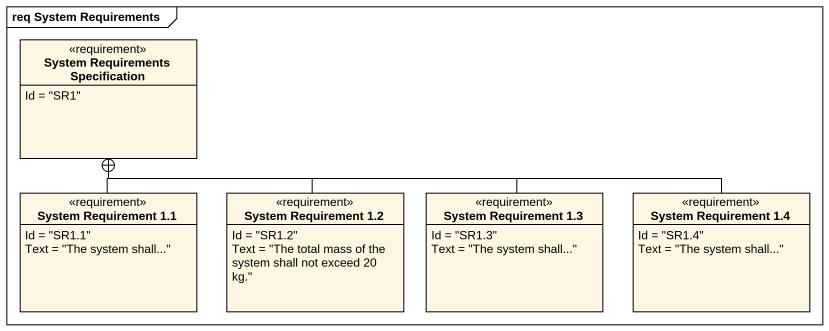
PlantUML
@startuml
mainframe req System Requirements
hide circle
hide empty members
class "System Requirements Specification" as System_Requirements <<requirement>> {
  Id = "SR1"
}
class "System Requirement 1.1" as System_Requirement_1_1 <<requirement>> {
  Id = "SR1.1"
  Text = "The system shall..."
}
class "System Requirement 1.2" as System_Requirement_1_2 <<requirement>> {
  Id = "SR1.2"
  Text = "The total mass of the system shall not exceed 20 kg."
}
class "System Requirement 1.3" as System_Requirement_1_3 <<requirement>> {
  Id = "SR1.3"
  Text = "The system shall..."
}
class "System Requirement 1.4" as System_Requirement_1_4 <<requirement>> {
  Id = "SR1.4"
  Text = "The system shall..."
}
System_Requirement_1_1 -up-+ System_Requirements
System_Requirement_1_2 -up-+ System_Requirements
System_Requirement_1_3 -left-+ System_Requirements
System_Requirement_1_4 -left-+ System_Requirements
@enduml
